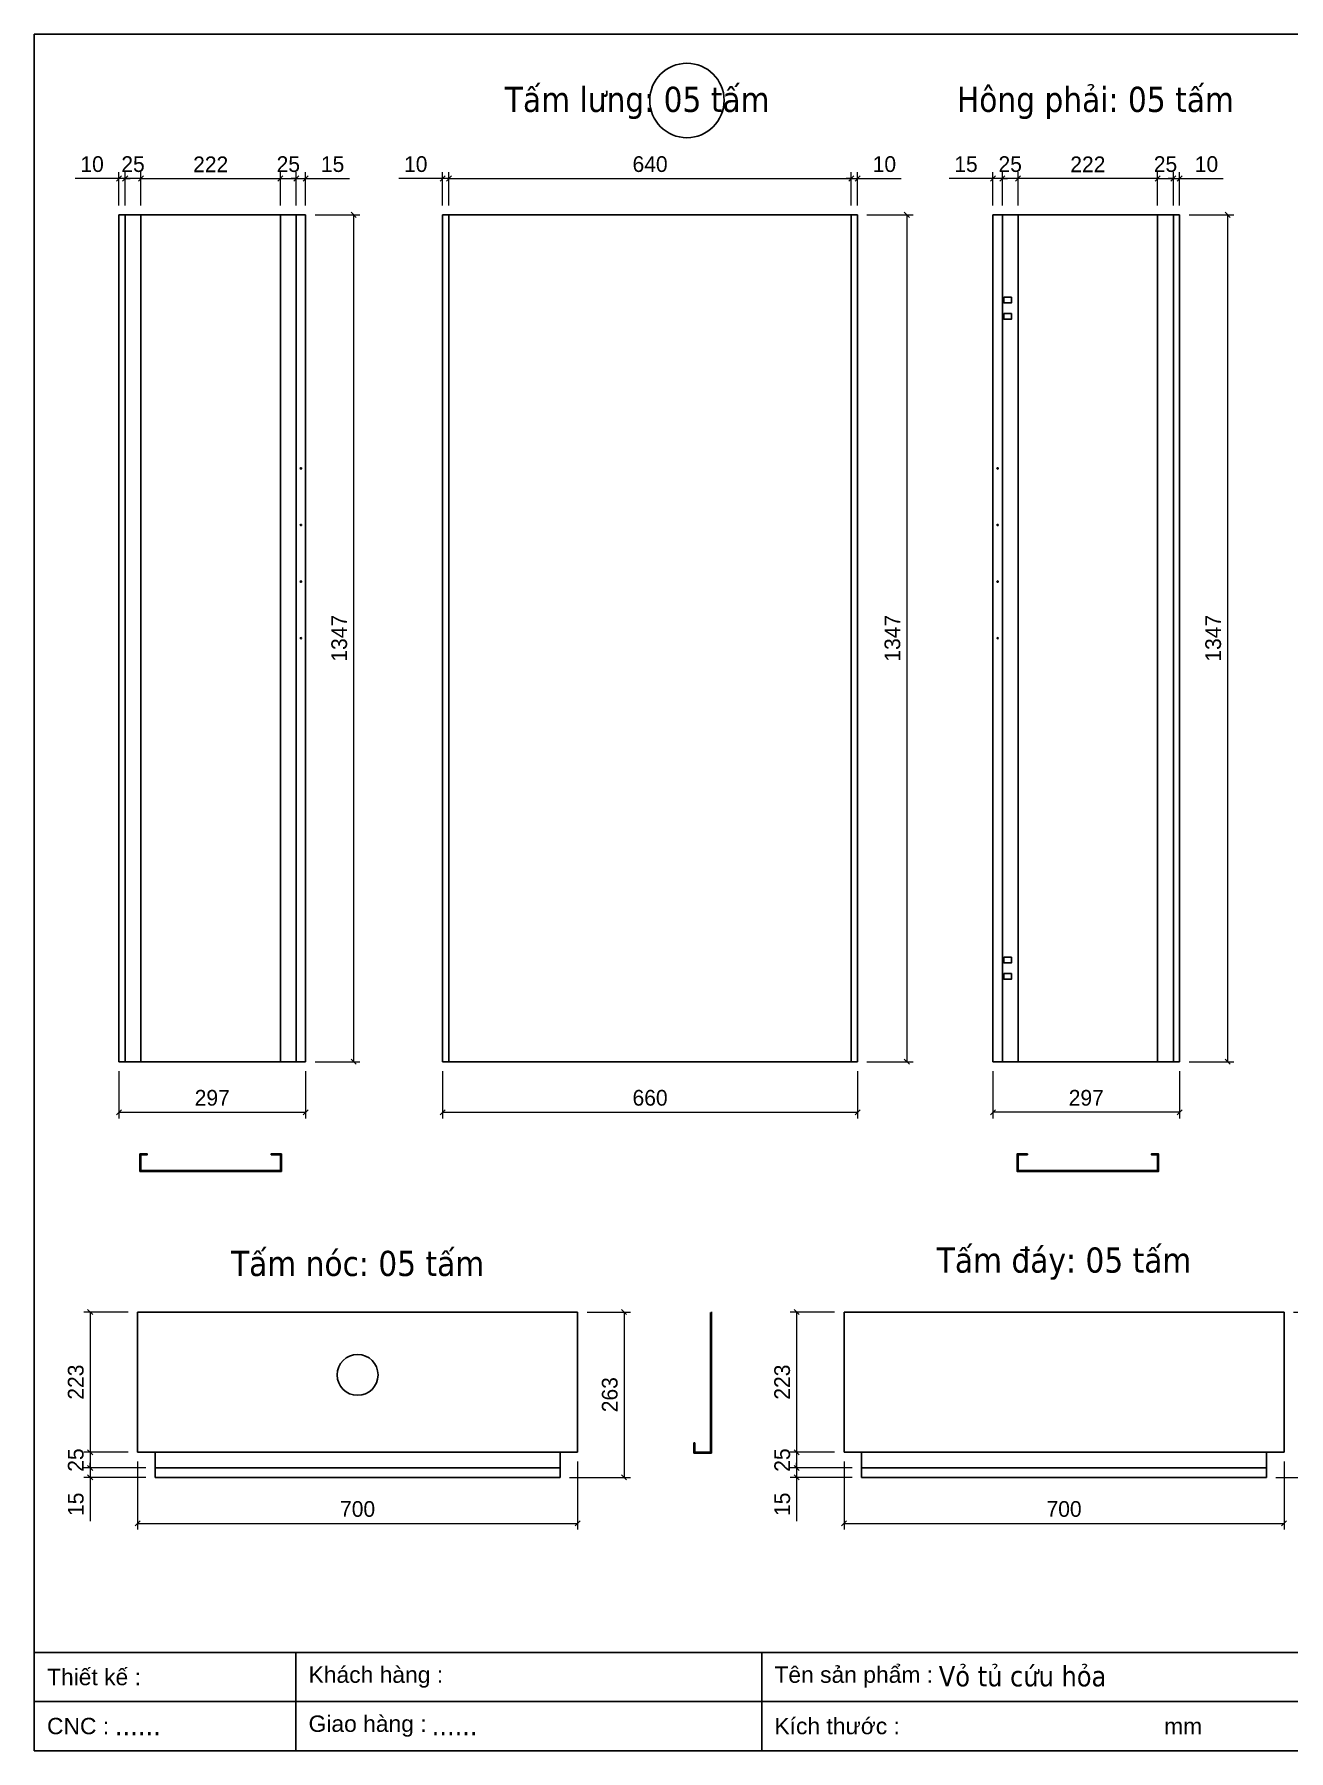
# Model space of a CAD drawing. Header units: millimetres. Extents: x 0 to 3861, y 0 to 2730.
# Drawn here: x 0 to 1995, y 0 to 2730 of the extents above; entities that cross this region are included whole.
import ezdxf
from ezdxf.enums import TextEntityAlignment as Align

# ---------------------------------------------------------------- set-up
doc = ezdxf.new("R2010")
doc.units = ezdxf.units.MM
doc.layers.add('DIM', color=253, linetype='Continuous')
doc.styles.add('Arial', font='arial.ttf')
doc.styles.add('Tahoma (Input Text)', font='tahoma.ttf')
doc.dimstyles.new('Dim-25', dxfattribs={"dimtxt": 25, "dimasz": 8, "dimexe": 10, "dimexo": 15, "dimgap": 10, "dimtad": 1, "dimdec": 0, "dimtxsty": 'Standard', "dimblk": 'OBLIQUE', "dimcen": 10, "dimclrd": 5, "dimclre": 5, "dimclrt": 3, "dimazin": 3, "dimtfac": 1, "dimtdec": 0, "dimtmove": 0, "dimatfit": 3, "dimldrblk": 'OBLIQUE', "dimlwd": 9, "dimlwe": 9})

# ---------------------------------------------------------------- blocks, each defined once
blk = doc.blocks.new('*D1')
at = {"color": 0, "linetype": 'ByBlock', "lineweight": -2}
for p, q in [((138.5, 1019.5), (130.5, 1011.5)), ((427.5, 1011.5), (435.5, 1019.5))]:
    blk.add_line(p, q, dxfattribs=at)
at = {"layer": 'Defpoints', "color": 0, "transparency": 16777216}
for p in [(134.5, 1095.9), (431.5, 1095.9), (431.5, 1015.5)]:
    blk.add_point(p, dxfattribs=at)
at = {"layer": 'DIM', "color": 5, "lineweight": 9, "transparency": 16777216}
for p, q in [((134.5, 1080.9), (134.5, 1005.5)), ((431.5, 1080.9), (431.5, 1005.5)), ((134.5, 1015.5), (431.5, 1015.5))]:
    blk.add_line(p, q, dxfattribs=at)
at = {"layer": 'DIM', "color": 3, "transparency": 16777216, "insert": (283, 1038.3), "char_height": 25, "attachment_point": 5}
blk.add_mtext('297', dxfattribs=at)
blk = doc.blocks.new('_Oblique')
at = {"color": 0, "linetype": 'ByBlock', "lineweight": -2}
blk.add_line((-0.5, -0.5), (0.5, 0.5), dxfattribs=at)
blk = doc.blocks.new('*D2')
at = {"color": 0, "linetype": 'ByBlock', "lineweight": -2}
for p, q in [((173.5, 2504.7), (165.5, 2496.7)), ((387.5, 2496.7), (395.5, 2504.7))]:
    blk.add_line(p, q, dxfattribs=at)
at = {"layer": 'Defpoints', "color": 0, "transparency": 16777216}
for p in [(391.5, 2500.7), (169.5, 2442.9), (391.5, 2442.9)]:
    blk.add_point(p, dxfattribs=at)
at = {"layer": 'DIM', "color": 5, "lineweight": 9, "transparency": 16777216}
for p, q in [((169.5, 2457.9), (169.5, 2510.7)), ((169.5, 2500.7), (391.5, 2500.7)), ((391.5, 2457.9), (391.5, 2510.7))]:
    blk.add_line(p, q, dxfattribs=at)
at = {"layer": 'DIM', "color": 3, "transparency": 16777216, "insert": (280.5, 2523.2), "char_height": 25, "attachment_point": 5}
blk.add_mtext('222', dxfattribs=at)
blk = doc.blocks.new('*D3')
at = {"color": 0, "linetype": 'ByBlock', "lineweight": -2}
for p, q in [((511.9, 2438.9), (503.9, 2446.9)), ((503.9, 1099.9), (511.9, 1091.9))]:
    blk.add_line(p, q, dxfattribs=at)
at = {"layer": 'Defpoints', "color": 0, "transparency": 16777216}
for p in [(431.5, 2442.9), (431.5, 1095.9), (507.9, 1095.9)]:
    blk.add_point(p, dxfattribs=at)
at = {"layer": 'DIM', "color": 5, "lineweight": 9, "transparency": 16777216}
for p, q in [((446.5, 2442.9), (517.9, 2442.9)), ((507.9, 2442.9), (507.9, 1095.9)), ((446.5, 1095.9), (517.9, 1095.9))]:
    blk.add_line(p, q, dxfattribs=at)
at = {"layer": 'DIM', "color": 3, "transparency": 16777216, "insert": (485.1, 1769.4), "char_height": 25, "attachment_point": 5, "rotation": 90}
blk.add_mtext('1347', dxfattribs=at)
blk = doc.blocks.new('*D4')
at = {"color": 0, "linetype": 'ByBlock', "lineweight": -2}
for p, q in [((395.5, 2504.7), (387.5, 2496.7)), ((412.5, 2496.7), (420.5, 2504.7))]:
    blk.add_line(p, q, dxfattribs=at)
at = {"layer": 'Defpoints', "color": 0, "transparency": 16777216}
for p in [(416.5, 2500.7), (391.5, 2442.9), (416.5, 2442.9)]:
    blk.add_point(p, dxfattribs=at)
at = {"layer": 'DIM', "color": 5, "lineweight": 9, "transparency": 16777216}
for p, q in [((391.5, 2457.9), (391.5, 2510.7)), ((391.5, 2500.7), (416.5, 2500.7)), ((416.5, 2457.9), (416.5, 2510.7))]:
    blk.add_line(p, q, dxfattribs=at)
at = {"layer": 'DIM', "color": 3, "transparency": 16777216, "insert": (404, 2523.4), "char_height": 25, "attachment_point": 5}
blk.add_mtext('25', dxfattribs=at)
blk = doc.blocks.new('*D5')
at = {"color": 0, "linetype": 'ByBlock', "lineweight": -2}
for p, q in [((412.5, 2496.7), (420.5, 2504.7)), ((435.5, 2504.7), (427.5, 2496.7))]:
    blk.add_line(p, q, dxfattribs=at)
at = {"layer": 'Defpoints', "color": 0, "transparency": 16777216}
for p in [(431.5, 2500.7), (416.5, 2442.9), (431.5, 2442.9)]:
    blk.add_point(p, dxfattribs=at)
at = {"layer": 'DIM', "color": 5, "lineweight": 9, "transparency": 16777216}
for p, q in [((416.5, 2500.7), (408.5, 2500.7)), ((416.5, 2457.9), (416.5, 2510.7)), ((416.5, 2500.7), (431.5, 2500.7)), ((431.5, 2457.9), (431.5, 2510.7)), ((431.5, 2500.7), (501.2, 2500.7))]:
    blk.add_line(p, q, dxfattribs=at)
at = {"layer": 'DIM', "color": 3, "transparency": 16777216, "insert": (474.4, 2523.4), "char_height": 25, "attachment_point": 5}
blk.add_mtext('15', dxfattribs=at)
blk = doc.blocks.new('*D6')
at = {"color": 0, "linetype": 'ByBlock', "lineweight": -2}
for p, q in [((148.5, 2504.7), (140.5, 2496.7)), ((165.5, 2496.7), (173.5, 2504.7))]:
    blk.add_line(p, q, dxfattribs=at)
at = {"layer": 'Defpoints', "color": 0, "transparency": 16777216}
for p in [(144.5, 2500.7), (144.5, 2442.9), (169.5, 2442.9)]:
    blk.add_point(p, dxfattribs=at)
at = {"layer": 'DIM', "color": 5, "lineweight": 9, "transparency": 16777216}
for p, q in [((144.5, 2457.9), (144.5, 2510.7)), ((169.5, 2500.7), (144.5, 2500.7)), ((169.5, 2457.9), (169.5, 2510.7))]:
    blk.add_line(p, q, dxfattribs=at)
at = {"layer": 'DIM', "color": 3, "transparency": 16777216, "insert": (157, 2523.4), "char_height": 25, "attachment_point": 5}
blk.add_mtext('25', dxfattribs=at)
blk = doc.blocks.new('*D7')
at = {"color": 0, "linetype": 'ByBlock', "lineweight": -2}
for p, q in [((130.5, 2496.7), (138.5, 2504.7)), ((148.5, 2504.7), (140.5, 2496.7))]:
    blk.add_line(p, q, dxfattribs=at)
at = {"layer": 'Defpoints', "color": 0, "transparency": 16777216}
for p in [(134.5, 2500.7), (134.5, 2442.9), (144.5, 2442.9)]:
    blk.add_point(p, dxfattribs=at)
at = {"layer": 'DIM', "color": 5, "lineweight": 9, "transparency": 16777216}
for p, q in [((134.5, 2500.7), (65.2, 2500.7)), ((134.5, 2457.9), (134.5, 2510.7)), ((144.5, 2500.7), (134.5, 2500.7)), ((144.5, 2457.9), (144.5, 2510.7)), ((144.5, 2500.7), (152.5, 2500.7))]:
    blk.add_line(p, q, dxfattribs=at)
at = {"layer": 'DIM', "color": 3, "transparency": 16777216, "insert": (91.9, 2523.4), "char_height": 25, "attachment_point": 5}
blk.add_mtext('10', dxfattribs=at)
blk = doc.blocks.new('*D8')
at = {"color": 0, "linetype": 'ByBlock', "lineweight": -2}
for p, q in [((1528.7, 1019.5), (1520.7, 1011.5)), ((1817.7, 1011.5), (1825.7, 1019.5))]:
    blk.add_line(p, q, dxfattribs=at)
at = {"layer": 'Defpoints', "color": 0, "transparency": 16777216}
for p in [(1524.7, 1095.9), (1821.7, 1095.9), (1524.7, 1015.5)]:
    blk.add_point(p, dxfattribs=at)
at = {"layer": 'DIM', "color": 5, "lineweight": 9, "transparency": 16777216}
for p, q in [((1524.7, 1080.9), (1524.7, 1005.5)), ((1821.7, 1080.9), (1821.7, 1005.5)), ((1821.7, 1015.5), (1524.7, 1015.5))]:
    blk.add_line(p, q, dxfattribs=at)
at = {"layer": 'DIM', "color": 3, "transparency": 16777216, "insert": (1673.2, 1038.3), "char_height": 25, "attachment_point": 5}
blk.add_mtext('297', dxfattribs=at)
blk = doc.blocks.new('*D9')
at = {"color": 0, "linetype": 'ByBlock', "lineweight": -2}
for p, q in [((1568.7, 2504.7), (1560.7, 2496.7)), ((1782.7, 2496.7), (1790.7, 2504.7))]:
    blk.add_line(p, q, dxfattribs=at)
at = {"layer": 'Defpoints', "color": 0, "transparency": 16777216}
for p in [(1564.7, 2500.7), (1564.7, 2442.9), (1786.7, 2442.9)]:
    blk.add_point(p, dxfattribs=at)
at = {"layer": 'DIM', "color": 5, "lineweight": 9, "transparency": 16777216}
for p, q in [((1564.7, 2457.9), (1564.7, 2510.7)), ((1786.7, 2500.7), (1564.7, 2500.7)), ((1786.7, 2457.9), (1786.7, 2510.7))]:
    blk.add_line(p, q, dxfattribs=at)
at = {"layer": 'DIM', "color": 3, "transparency": 16777216, "insert": (1675.7, 2523.2), "char_height": 25, "attachment_point": 5}
blk.add_mtext('222', dxfattribs=at)
blk = doc.blocks.new('*D10')
at = {"color": 0, "linetype": 'ByBlock', "lineweight": -2}
for p, q in [((1543.7, 2504.7), (1535.7, 2496.7)), ((1560.7, 2496.7), (1568.7, 2504.7))]:
    blk.add_line(p, q, dxfattribs=at)
at = {"layer": 'Defpoints', "color": 0, "transparency": 16777216}
for p in [(1539.7, 2500.7), (1539.7, 2442.9), (1564.7, 2442.9)]:
    blk.add_point(p, dxfattribs=at)
at = {"layer": 'DIM', "color": 5, "lineweight": 9, "transparency": 16777216}
for p, q in [((1539.7, 2457.9), (1539.7, 2510.7)), ((1564.7, 2500.7), (1539.7, 2500.7)), ((1564.7, 2457.9), (1564.7, 2510.7))]:
    blk.add_line(p, q, dxfattribs=at)
at = {"layer": 'DIM', "color": 3, "transparency": 16777216, "insert": (1552.2, 2523.4), "char_height": 25, "attachment_point": 5}
blk.add_mtext('25', dxfattribs=at)
blk = doc.blocks.new('*D11')
at = {"color": 0, "linetype": 'ByBlock', "lineweight": -2}
for p, q in [((1520.7, 2496.7), (1528.7, 2504.7)), ((1543.7, 2504.7), (1535.7, 2496.7))]:
    blk.add_line(p, q, dxfattribs=at)
at = {"layer": 'Defpoints', "color": 0, "transparency": 16777216}
for p in [(1524.7, 2500.7), (1524.7, 2442.9), (1539.7, 2442.9)]:
    blk.add_point(p, dxfattribs=at)
at = {"layer": 'DIM', "color": 5, "lineweight": 9, "transparency": 16777216}
for p, q in [((1524.7, 2500.7), (1455, 2500.7)), ((1524.7, 2457.9), (1524.7, 2510.7)), ((1539.7, 2500.7), (1524.7, 2500.7)), ((1539.7, 2457.9), (1539.7, 2510.7)), ((1539.7, 2500.7), (1547.7, 2500.7))]:
    blk.add_line(p, q, dxfattribs=at)
at = {"layer": 'DIM', "color": 3, "transparency": 16777216, "insert": (1481.9, 2523.4), "char_height": 25, "attachment_point": 5}
blk.add_mtext('15', dxfattribs=at)
blk = doc.blocks.new('*D12')
at = {"color": 0, "linetype": 'ByBlock', "lineweight": -2}
for p, q in [((1790.7, 2504.7), (1782.7, 2496.7)), ((1807.7, 2496.7), (1815.7, 2504.7))]:
    blk.add_line(p, q, dxfattribs=at)
at = {"layer": 'Defpoints', "color": 0, "transparency": 16777216}
for p in [(1811.7, 2500.7), (1786.7, 2442.9), (1811.7, 2442.9)]:
    blk.add_point(p, dxfattribs=at)
at = {"layer": 'DIM', "color": 5, "lineweight": 9, "transparency": 16777216}
for p, q in [((1786.7, 2457.9), (1786.7, 2510.7)), ((1786.7, 2500.7), (1811.7, 2500.7)), ((1811.7, 2457.9), (1811.7, 2510.7))]:
    blk.add_line(p, q, dxfattribs=at)
at = {"layer": 'DIM', "color": 3, "transparency": 16777216, "insert": (1799.2, 2523.4), "char_height": 25, "attachment_point": 5}
blk.add_mtext('25', dxfattribs=at)
blk = doc.blocks.new('*D13')
at = {"color": 0, "linetype": 'ByBlock', "lineweight": -2}
for p, q in [((1807.7, 2496.7), (1815.7, 2504.7)), ((1825.7, 2504.7), (1817.7, 2496.7))]:
    blk.add_line(p, q, dxfattribs=at)
at = {"layer": 'Defpoints', "color": 0, "transparency": 16777216}
for p in [(1821.7, 2500.7), (1811.7, 2442.9), (1821.7, 2442.9)]:
    blk.add_point(p, dxfattribs=at)
at = {"layer": 'DIM', "color": 5, "lineweight": 9, "transparency": 16777216}
for p, q in [((1811.7, 2500.7), (1803.7, 2500.7)), ((1811.7, 2457.9), (1811.7, 2510.7)), ((1811.7, 2500.7), (1821.7, 2500.7)), ((1821.7, 2457.9), (1821.7, 2510.7)), ((1821.7, 2500.7), (1891, 2500.7))]:
    blk.add_line(p, q, dxfattribs=at)
at = {"layer": 'DIM', "color": 3, "transparency": 16777216, "insert": (1864.4, 2523.4), "char_height": 25, "attachment_point": 5}
blk.add_mtext('10', dxfattribs=at)
blk = doc.blocks.new('*D14')
at = {"color": 0, "linetype": 'ByBlock', "lineweight": -2}
for p, q in [((1902, 2438.9), (1894, 2446.9)), ((1894, 1099.9), (1902, 1091.9))]:
    blk.add_line(p, q, dxfattribs=at)
at = {"layer": 'Defpoints', "color": 0, "transparency": 16777216}
for p in [(1821.7, 2442.9), (1821.7, 1095.9), (1898, 1095.9)]:
    blk.add_point(p, dxfattribs=at)
at = {"layer": 'DIM', "color": 5, "lineweight": 9, "transparency": 16777216}
for p, q in [((1836.7, 2442.9), (1908, 2442.9)), ((1898, 2442.9), (1898, 1095.9)), ((1836.7, 1095.9), (1908, 1095.9))]:
    blk.add_line(p, q, dxfattribs=at)
at = {"layer": 'DIM', "color": 3, "transparency": 16777216, "insert": (1875.2, 1769.4), "char_height": 25, "attachment_point": 5, "rotation": 90}
blk.add_mtext('1347', dxfattribs=at)
blk = doc.blocks.new('*D15')
at = {"color": 0, "linetype": 'ByBlock', "lineweight": -2}
for p, q in [((1391.8, 2438.9), (1383.8, 2446.9)), ((1383.8, 1099.9), (1391.8, 1091.9))]:
    blk.add_line(p, q, dxfattribs=at)
at = {"layer": 'Defpoints', "color": 0, "transparency": 16777216}
for p in [(1309.4, 2442.9), (1309.4, 1095.9), (1387.8, 1095.9)]:
    blk.add_point(p, dxfattribs=at)
at = {"layer": 'DIM', "color": 5, "lineweight": 9, "transparency": 16777216}
for p, q in [((1324.4, 2442.9), (1397.8, 2442.9)), ((1387.8, 2442.9), (1387.8, 1095.9)), ((1324.4, 1095.9), (1397.8, 1095.9))]:
    blk.add_line(p, q, dxfattribs=at)
at = {"layer": 'DIM', "color": 3, "transparency": 16777216, "insert": (1365, 1769.4), "char_height": 25, "attachment_point": 5, "rotation": 90}
blk.add_mtext('1347', dxfattribs=at)
blk = doc.blocks.new('*D16')
at = {"color": 0, "linetype": 'ByBlock', "lineweight": -2}
for p, q in [((653.4, 1019.5), (645.4, 1011.5)), ((1305.4, 1011.5), (1313.4, 1019.5))]:
    blk.add_line(p, q, dxfattribs=at)
at = {"layer": 'Defpoints', "color": 0, "transparency": 16777216}
for p in [(649.4, 1095.9), (1309.4, 1095.9), (1309.4, 1015.5)]:
    blk.add_point(p, dxfattribs=at)
at = {"layer": 'DIM', "color": 5, "lineweight": 9, "transparency": 16777216}
for p, q in [((649.4, 1080.9), (649.4, 1005.5)), ((1309.4, 1080.9), (1309.4, 1005.5)), ((649.4, 1015.5), (1309.4, 1015.5))]:
    blk.add_line(p, q, dxfattribs=at)
at = {"layer": 'DIM', "color": 3, "transparency": 16777216, "insert": (979.4, 1038.3), "char_height": 25, "attachment_point": 5}
blk.add_mtext('660', dxfattribs=at)
blk = doc.blocks.new('*D17')
at = {"color": 0, "linetype": 'ByBlock', "lineweight": -2}
for p, q in [((663.4, 2504.7), (655.4, 2496.7)), ((1295.4, 2496.7), (1303.4, 2504.7))]:
    blk.add_line(p, q, dxfattribs=at)
at = {"layer": 'Defpoints', "color": 0, "transparency": 16777216}
for p in [(1299.4, 2500.7), (659.4, 2442.9), (1299.4, 2442.9)]:
    blk.add_point(p, dxfattribs=at)
at = {"layer": 'DIM', "color": 5, "lineweight": 9, "transparency": 16777216}
for p, q in [((659.4, 2457.9), (659.4, 2510.7)), ((659.4, 2500.7), (1299.4, 2500.7)), ((1299.4, 2457.9), (1299.4, 2510.7))]:
    blk.add_line(p, q, dxfattribs=at)
at = {"layer": 'DIM', "color": 3, "transparency": 16777216, "insert": (979.4, 2523.4), "char_height": 25, "attachment_point": 5}
blk.add_mtext('640', dxfattribs=at)
blk = doc.blocks.new('*D18')
at = {"color": 0, "linetype": 'ByBlock', "lineweight": -2}
for p, q in [((1295.4, 2496.7), (1303.4, 2504.7)), ((1313.4, 2504.7), (1305.4, 2496.7))]:
    blk.add_line(p, q, dxfattribs=at)
at = {"layer": 'Defpoints', "color": 0, "transparency": 16777216}
for p in [(1309.4, 2500.7), (1299.4, 2442.9), (1309.4, 2442.9)]:
    blk.add_point(p, dxfattribs=at)
at = {"layer": 'DIM', "color": 5, "lineweight": 9, "transparency": 16777216}
for p, q in [((1299.4, 2500.7), (1291.4, 2500.7)), ((1299.4, 2457.9), (1299.4, 2510.7)), ((1299.4, 2500.7), (1309.4, 2500.7)), ((1309.4, 2457.9), (1309.4, 2510.7)), ((1309.4, 2500.7), (1378.8, 2500.7))]:
    blk.add_line(p, q, dxfattribs=at)
at = {"layer": 'DIM', "color": 3, "transparency": 16777216, "insert": (1352.1, 2523.4), "char_height": 25, "attachment_point": 5}
blk.add_mtext('10', dxfattribs=at)
blk = doc.blocks.new('*D19')
at = {"color": 0, "linetype": 'ByBlock', "lineweight": -2}
for p, q in [((645.4, 2496.7), (653.4, 2504.7)), ((663.4, 2504.7), (655.4, 2496.7))]:
    blk.add_line(p, q, dxfattribs=at)
at = {"layer": 'Defpoints', "color": 0, "transparency": 16777216}
for p in [(649.4, 2500.7), (649.4, 2442.9), (659.4, 2442.9)]:
    blk.add_point(p, dxfattribs=at)
at = {"layer": 'DIM', "color": 5, "lineweight": 9, "transparency": 16777216}
for p, q in [((649.4, 2500.7), (580, 2500.7)), ((649.4, 2457.9), (649.4, 2510.7)), ((659.4, 2500.7), (649.4, 2500.7)), ((659.4, 2457.9), (659.4, 2510.7)), ((659.4, 2500.7), (667.4, 2500.7))]:
    blk.add_line(p, q, dxfattribs=at)
at = {"layer": 'DIM', "color": 3, "transparency": 16777216, "insert": (606.7, 2523.4), "char_height": 25, "attachment_point": 5}
blk.add_mtext('10', dxfattribs=at)
blk = doc.blocks.new('*D20')
at = {"color": 0, "linetype": 'ByBlock', "lineweight": -2}
for p, q in [((942.1, 693.7), (934.1, 701.7)), ((934.1, 438.7), (942.1, 430.7))]:
    blk.add_line(p, q, dxfattribs=at)
at = {"layer": 'Defpoints', "color": 0, "transparency": 16777216}
for p in [(864.2, 697.7), (836.2, 434.7), (938.1, 434.7)]:
    blk.add_point(p, dxfattribs=at)
at = {"layer": 'DIM', "color": 5, "lineweight": 9, "transparency": 16777216}
for p, q in [((879.2, 697.7), (948.1, 697.7)), ((938.1, 697.7), (938.1, 434.7)), ((851.2, 434.7), (948.1, 434.7))]:
    blk.add_line(p, q, dxfattribs=at)
at = {"layer": 'DIM', "color": 3, "transparency": 16777216, "insert": (915.4, 566.2), "char_height": 25, "attachment_point": 5, "rotation": 90}
blk.add_mtext('263', dxfattribs=at)
blk = doc.blocks.new('*D21')
at = {"color": 0, "linetype": 'ByBlock', "lineweight": -2}
for p, q in [((168.2, 365.6), (160.2, 357.6)), ((860.2, 357.6), (868.2, 365.6))]:
    blk.add_line(p, q, dxfattribs=at)
at = {"layer": 'Defpoints', "color": 0, "transparency": 16777216}
for p in [(164.2, 474.7), (864.2, 474.7), (864.2, 361.6)]:
    blk.add_point(p, dxfattribs=at)
at = {"layer": 'DIM', "color": 5, "lineweight": 9, "transparency": 16777216}
for p, q in [((164.2, 459.7), (164.2, 351.6)), ((864.2, 459.7), (864.2, 351.6)), ((164.2, 361.6), (864.2, 361.6))]:
    blk.add_line(p, q, dxfattribs=at)
at = {"layer": 'DIM', "color": 3, "transparency": 16777216, "insert": (514.2, 384.3), "char_height": 25, "attachment_point": 5}
blk.add_mtext('700', dxfattribs=at)
blk = doc.blocks.new('*D22')
at = {"color": 0, "linetype": 'ByBlock', "lineweight": -2}
for p, q in [((92.8, 693.7), (84.8, 701.7)), ((84.8, 478.7), (92.8, 470.7))]:
    blk.add_line(p, q, dxfattribs=at)
at = {"layer": 'Defpoints', "color": 0, "transparency": 16777216}
for p in [(164.2, 697.7), (88.8, 474.7), (164.2, 474.7)]:
    blk.add_point(p, dxfattribs=at)
at = {"layer": 'DIM', "color": 5, "lineweight": 9, "transparency": 16777216}
for p, q in [((149.2, 697.7), (78.8, 697.7)), ((88.8, 697.7), (88.8, 474.7)), ((149.2, 474.7), (78.8, 474.7))]:
    blk.add_line(p, q, dxfattribs=at)
at = {"layer": 'DIM', "color": 3, "transparency": 16777216, "insert": (66, 586.2), "char_height": 25, "attachment_point": 5, "rotation": 90}
blk.add_mtext('223', dxfattribs=at)
blk = doc.blocks.new('*D23')
at = {"color": 0, "linetype": 'ByBlock', "lineweight": -2}
for p, q in [((92.8, 470.7), (84.8, 478.7)), ((84.8, 453.7), (92.8, 445.7))]:
    blk.add_line(p, q, dxfattribs=at)
at = {"layer": 'Defpoints', "color": 0, "transparency": 16777216}
for p in [(164.2, 474.7), (88.8, 449.7), (192.2, 449.7)]:
    blk.add_point(p, dxfattribs=at)
at = {"layer": 'DIM', "color": 5, "lineweight": 9, "transparency": 16777216}
for p, q in [((149.2, 474.7), (78.8, 474.7)), ((88.8, 474.7), (88.8, 449.7)), ((177.2, 449.7), (78.8, 449.7))]:
    blk.add_line(p, q, dxfattribs=at)
at = {"layer": 'DIM', "color": 3, "transparency": 16777216, "insert": (66, 462.2), "char_height": 25, "attachment_point": 5, "rotation": 90}
blk.add_mtext('25', dxfattribs=at)
blk = doc.blocks.new('*D24')
at = {"color": 0, "linetype": 'ByBlock', "lineweight": -2}
for p, q in [((84.8, 453.7), (92.8, 445.7)), ((92.8, 430.7), (84.8, 438.7))]:
    blk.add_line(p, q, dxfattribs=at)
at = {"layer": 'Defpoints', "color": 0, "transparency": 16777216}
for p in [(192.2, 449.7), (88.8, 434.7), (192.2, 434.7)]:
    blk.add_point(p, dxfattribs=at)
at = {"layer": 'DIM', "color": 5, "lineweight": 9, "transparency": 16777216}
for p, q in [((177.2, 449.7), (78.8, 449.7)), ((88.8, 449.7), (88.8, 457.7)), ((88.8, 449.7), (88.8, 434.7)), ((177.2, 434.7), (78.8, 434.7)), ((88.8, 434.7), (88.8, 365.1))]:
    blk.add_line(p, q, dxfattribs=at)
at = {"layer": 'DIM', "color": 3, "transparency": 16777216, "insert": (66, 391.9), "char_height": 25, "attachment_point": 5, "rotation": 90}
blk.add_mtext('15', dxfattribs=at)
blk = doc.blocks.new('*D25')
at = {"color": 0, "linetype": 'ByBlock', "lineweight": -2}
for p, q in [((2065.8, 693.7), (2057.8, 701.7)), ((2057.8, 438.7), (2065.8, 430.7))]:
    blk.add_line(p, q, dxfattribs=at)
at = {"layer": 'Defpoints', "color": 0, "transparency": 16777216}
for p in [(1987.9, 697.7), (1959.9, 434.7), (2061.8, 434.7)]:
    blk.add_point(p, dxfattribs=at)
at = {"layer": 'DIM', "color": 5, "lineweight": 9, "transparency": 16777216}
for p, q in [((2002.9, 697.7), (2071.8, 697.7)), ((2061.8, 697.7), (2061.8, 434.7)), ((1974.9, 434.7), (2071.8, 434.7))]:
    blk.add_line(p, q, dxfattribs=at)
at = {"layer": 'DIM', "color": 3, "transparency": 16777216, "insert": (2039, 566.2), "char_height": 25, "attachment_point": 5, "rotation": 90}
blk.add_mtext('263', dxfattribs=at)
blk = doc.blocks.new('*D26')
at = {"color": 0, "linetype": 'ByBlock', "lineweight": -2}
for p, q in [((1291.9, 365.6), (1283.9, 357.6)), ((1983.9, 357.6), (1991.9, 365.6))]:
    blk.add_line(p, q, dxfattribs=at)
at = {"layer": 'Defpoints', "color": 0, "transparency": 16777216}
for p in [(1287.9, 474.7), (1987.9, 474.7), (1987.9, 361.6)]:
    blk.add_point(p, dxfattribs=at)
at = {"layer": 'DIM', "color": 5, "lineweight": 9, "transparency": 16777216}
for p, q in [((1287.9, 459.7), (1287.9, 351.6)), ((1987.9, 459.7), (1987.9, 351.6)), ((1287.9, 361.6), (1987.9, 361.6))]:
    blk.add_line(p, q, dxfattribs=at)
at = {"layer": 'DIM', "color": 3, "transparency": 16777216, "insert": (1637.9, 384.3), "char_height": 25, "attachment_point": 5}
blk.add_mtext('700', dxfattribs=at)
blk = doc.blocks.new('*D27')
at = {"color": 0, "linetype": 'ByBlock', "lineweight": -2}
for p, q in [((1216.4, 693.7), (1208.4, 701.7)), ((1208.4, 478.7), (1216.4, 470.7))]:
    blk.add_line(p, q, dxfattribs=at)
at = {"layer": 'Defpoints', "color": 0, "transparency": 16777216}
for p in [(1287.9, 697.7), (1212.4, 474.7), (1287.9, 474.7)]:
    blk.add_point(p, dxfattribs=at)
at = {"layer": 'DIM', "color": 5, "lineweight": 9, "transparency": 16777216}
for p, q in [((1272.9, 697.7), (1202.4, 697.7)), ((1212.4, 697.7), (1212.4, 474.7)), ((1272.9, 474.7), (1202.4, 474.7))]:
    blk.add_line(p, q, dxfattribs=at)
at = {"layer": 'DIM', "color": 3, "transparency": 16777216, "insert": (1189.6, 586.2), "char_height": 25, "attachment_point": 5, "rotation": 90}
blk.add_mtext('223', dxfattribs=at)
blk = doc.blocks.new('*D28')
at = {"color": 0, "linetype": 'ByBlock', "lineweight": -2}
for p, q in [((1216.4, 470.7), (1208.4, 478.7)), ((1208.4, 453.7), (1216.4, 445.7))]:
    blk.add_line(p, q, dxfattribs=at)
at = {"layer": 'Defpoints', "color": 0, "transparency": 16777216}
for p in [(1287.9, 474.7), (1212.4, 449.7), (1315.9, 449.7)]:
    blk.add_point(p, dxfattribs=at)
at = {"layer": 'DIM', "color": 5, "lineweight": 9, "transparency": 16777216}
for p, q in [((1272.9, 474.7), (1202.4, 474.7)), ((1212.4, 474.7), (1212.4, 449.7)), ((1300.9, 449.7), (1202.4, 449.7))]:
    blk.add_line(p, q, dxfattribs=at)
at = {"layer": 'DIM', "color": 3, "transparency": 16777216, "insert": (1189.7, 462.2), "char_height": 25, "attachment_point": 5, "rotation": 90}
blk.add_mtext('25', dxfattribs=at)
blk = doc.blocks.new('*D29')
at = {"color": 0, "linetype": 'ByBlock', "lineweight": -2}
for p, q in [((1208.4, 453.7), (1216.4, 445.7)), ((1216.4, 430.7), (1208.4, 438.7))]:
    blk.add_line(p, q, dxfattribs=at)
at = {"layer": 'Defpoints', "color": 0, "transparency": 16777216}
for p in [(1315.9, 449.7), (1212.4, 434.7), (1315.9, 434.7)]:
    blk.add_point(p, dxfattribs=at)
at = {"layer": 'DIM', "color": 5, "lineweight": 9, "transparency": 16777216}
for p, q in [((1300.9, 449.7), (1202.4, 449.7)), ((1212.4, 449.7), (1212.4, 457.7)), ((1212.4, 449.7), (1212.4, 434.7)), ((1300.9, 434.7), (1202.4, 434.7)), ((1212.4, 434.7), (1212.4, 365.1))]:
    blk.add_line(p, q, dxfattribs=at)
at = {"layer": 'DIM', "color": 3, "transparency": 16777216, "insert": (1189.7, 391.9), "char_height": 25, "attachment_point": 5, "rotation": 90}
blk.add_mtext('15', dxfattribs=at)
blk = doc.blocks.new('khungtenAsean2')
at = {"color": 7}
for p, q in [((2970, -1980), (0, -1980)), ((320, -1980), (320, -2100)), ((890, -1980), (890, -2100)), ((1680, -1980), (1680, -2100)), ((2020, -1980), (2020, -2100)), ((2860, -1980), (2860, -2100)), ((2128.3, -2005), (2128.3, -2075)), ((2020, -2040), (0, -2040))]:
    blk.add_line(p, q, dxfattribs=at)
blk.add_lwpolyline([(0, 0), (2970, 0), (2970, -2100), (0, -2100)], close=True, dxfattribs=at)
at = {"color": 2, "char_height": 20, "style": 'Arial'}
for s, insert, width, attachment_point in [('  Tên sản phẩm :', (890, -2010), 917.634, 4), ('  Số lượng :', (1680, -2010), 917.634, 4), ('  Thiết kế :', (0, -2010), 917.634, 4), ('  Khách hàng :', (320, -2010), 917.634, 4), ('cái', (1947.6, -2010), 917.634, 4), ('Thông\\Ptin :', (2074.2, -2040), 108.311, 5), ('Tờ', (2915, -2010), 110, 5), ('  Giao hàng :', (320, -2070), 917.634, 4), ('  Loại tôn :', (1680, -2070), 917.634, 4), ('  CNC :', (0, -2070), 917.634, 4), ('  Kích thước :', (890, -2070), 917.634, 4), ('mm', (1382.3, -2070), 917.634, 4), ('mm', (1936.9, -2070), 917.634, 4)]:
    blk.add_mtext(s, dxfattribs=dict(at, insert=insert, width=width, attachment_point=attachment_point))
at = {"color": 1, "style": 'Tahoma (Input Text)', "flags": 8}
for tag, p in [('#03', (506.6, -2019.3)), ('#01', (137.1, -2021.3)), ('#05', (1106.6, -2021.3)), ('#07', (1834.7, -2021.3)), ('#09', (2146.7, -2021.3)), ('#02', (98.5, -2081.3)), ('#04', (486.1, -2081.3)), ('#06', (1065.3, -2081.3)), ('#08', (1817.4, -2081.3)), ('#10', (2146.7, -2081.3))]:
    blk.add_attdef(tag, p, '', height=25, dxfattribs=at)
blk.add_attdef('#11', text='', height=25, dxfattribs=at).set_placement((2915, -2067.3), align=Align.CENTER)

msp = doc.modelspace()

# ---------------------------------------------------------------- linework, layer by layer
for p, q in [((134.5, 1095.9), (134.5, 2442.9)), ((134.5, 2442.9), (431.5, 2442.9)), ((144.5, 1095.9), (144.5, 2442.9)), ((169.5, 1095.9), (169.5, 2442.9)), ((391.5, 2442.9), (391.5, 1095.9)), ((416.5, 2442.9), (416.5, 1095.9)), ((431.5, 2442.9), (431.5, 1095.9)), ((649.4, 2442.9), (1309.4, 2442.9)), ((649.4, 1095.9), (649.4, 2442.9)), ((659.4, 1095.9), (659.4, 2442.9)), ((1299.4, 2442.9), (1299.4, 1095.9)), ((1309.4, 2442.9), (1309.4, 1095.9)), ((1524.7, 2442.9), (1524.7, 1095.9)), ((1821.7, 2442.9), (1524.7, 2442.9)), ((1539.7, 2442.9), (1539.7, 1095.9)), ((1564.7, 2442.9), (1564.7, 1095.9)), ((1786.7, 1095.9), (1786.7, 2442.9)), ((1811.7, 1095.9), (1811.7, 2442.9)), ((1821.7, 1095.9), (1821.7, 2442.9)), ((431.5, 1095.9), (134.5, 1095.9)), ((1309.4, 1095.9), (649.4, 1095.9)), ((1524.7, 1095.9), (1821.7, 1095.9)), ((164.2, 697.7), (864.2, 697.7)), ((164.2, 474.7), (164.2, 697.7)), ((864.2, 697.7), (864.2, 474.7)), ((1287.9, 697.7), (1987.9, 697.7)), ((1287.9, 474.7), (1287.9, 697.7)), ((1987.9, 697.7), (1987.9, 474.7)), ((864.2, 474.7), (164.2, 474.7)), ((192.2, 434.7), (192.2, 474.7)), ((836.2, 474.7), (836.2, 434.7)), ((1987.9, 474.7), (1287.9, 474.7)), ((1315.9, 434.7), (1315.9, 474.7)), ((1959.9, 474.7), (1959.9, 434.7)), ((836.2, 449.7), (192.2, 449.7)), ((1959.9, 449.7), (1315.9, 449.7)), ((836.2, 434.7), (192.2, 434.7)), ((1959.9, 434.7), (1315.9, 434.7))]:
    msp.add_line(p, q)
at = {"color": 7}
for p, q in [((1075.4, 474.7), (1075.4, 696.7)), ((1076.9, 698.2), (1076.9, 473.2)), ((1048.9, 473.2), (1048.9, 489.7)), ((1048.9, 489.7), (1050.4, 489.7)), ((1076.9, 473.2), (1048.9, 473.2)), ((1050.4, 489.7), (1050.4, 474.7)), ((1050.4, 474.7), (1075.4, 474.7))]:
    msp.add_line(p, q, dxfattribs=at)
at = {"color": 2}
for points in [[(1542.2, 2311.9), (1554.2, 2311.9), (1554.2, 2302.9), (1542.2, 2302.9)], [(1542.2, 2285.9), (1554.2, 2285.9), (1554.2, 2276.9), (1542.2, 2276.9)], [(1542.2, 1261.9), (1554.2, 1261.9), (1554.2, 1252.9), (1542.2, 1252.9)], [(1542.2, 1235.9), (1554.2, 1235.9), (1554.2, 1226.9), (1542.2, 1226.9)]]:
    msp.add_lwpolyline(points, close=True, dxfattribs=at)
at = {"color": 7}
for points in [[(376.5, 947.8), (391.5, 947.8), (391.5, 922.8), (169.5, 922.8), (169.5, 947.8), (179.5, 947.8), (179.5, 949.3), (168, 949.3), (168, 921.3), (393, 921.3), (393, 949.3), (376.5, 949.3)], [(1579.7, 947.8), (1564.7, 947.8), (1564.7, 922.8), (1786.7, 922.8), (1786.7, 947.8), (1776.7, 947.8), (1776.7, 949.3), (1788.2, 949.3), (1788.2, 921.3), (1563.2, 921.3), (1563.2, 949.3), (1579.7, 949.3)]]:
    msp.add_lwpolyline(points, close=True, dxfattribs=at)
at = {"color": 2}
for centre, radius in [((1038, 2624.8), 59.2), ((424, 2039.5), 1), ((1532.2, 2039.5), 1), ((424, 1949.5), 1), ((1532.2, 1949.5), 1), ((424, 1859.5), 1), ((1532.2, 1859.5), 1), ((424, 1769.5), 1), ((1532.2, 1769.5), 1), ((514.2, 597.7), 32.5)]:
    msp.add_circle(centre, radius, dxfattribs=at)

# ---------------------------------------------------------------- block references
at = {"color": 7}
ref = msp.add_blockref('khungtenAsean2', (0, 2730), dxfattribs=dict(at, xscale=1.299999999813735, yscale=1.299999999813735, zscale=1.299999999813735))
ref.add_attrib('#11', '......', dxfattribs={"color": 1, "height": 32.5, "style": 'Tahoma (Input Text)'}).set_placement((3789.5, 42.4), align=Align.CENTER)
ref.add_attrib('#09', 'Sơn màu đỏ', (2790.7, 102.3), dxfattribs={"color": 1, "height": 32.5, "style": 'Tahoma (Input Text)'})
ref.add_attrib('#10', '......', (2790.7, 24.3), dxfattribs={"color": 1, "height": 32.5, "style": 'Tahoma (Input Text)'})
ref.add_attrib('#08', '1.5', (2362.7, 24.3), dxfattribs={"color": 1, "height": 32.5, "style": 'Tahoma (Input Text)'})
ref.add_attrib('#07', '0', (2385.1, 102.3), dxfattribs={"color": 1, "height": 32.5, "style": 'Tahoma (Input Text)'})
ref.add_attrib('#05', 'Vỏ tủ cứu hỏa', (1438.6, 102.3), dxfattribs={"color": 1, "height": 32.5, "style": 'Tahoma (Input Text)'})
ref.add_attrib('#04', '......', (631.9, 24.3), dxfattribs={"color": 1, "height": 32.5, "style": 'Tahoma (Input Text)'})
ref.add_attrib('#02', '......', (128, 24.3), dxfattribs={"color": 1, "height": 32.5, "style": 'Tahoma (Input Text)'})

# ---------------------------------------------------------------- texts
at = {"char_height": 40, "width": 921.674, "attachment_point": 5}
for s, insert in [('{\\fTahoma|b0|i0|c0|p34;Tấm lưng: 05 tấm}', (958.9, 2620.9)), ('{\\fTahoma|b0|i0|c0|p34;Hông phải: 05 tấm}', (1687.7, 2620.9)), ('{\\fTahoma|b0|i0|c0|p34;Tấm nóc: 05 tấm}', (514.2, 774.7)), ('{\\fTahoma|b0|i0|c0|p34;Tấm đáy: 05 tấm}', (1637.9, 774.7))]:
    msp.add_mtext(s, dxfattribs=dict(at, insert=insert))

# ---------------------------------------------------------------- dimensions: what is measured, and where the dimension line sits
at = {"layer": 'DIM'}
for base, p1, p2, angle, picture, middle in [((134.5, 2500.7), (144.5, 2442.9), (134.5, 2442.9), 180, '*D7', (91.9, 2523.4)), ((649.4, 2500.7), (659.4, 2442.9), (649.4, 2442.9), 180, '*D19', (606.7, 2523.4)), ((1524.7, 2500.7), (1539.7, 2442.9), (1524.7, 2442.9), 180, '*D11', (1481.9, 2523.4)), ((1564.7, 2500.7), (1786.7, 2442.9), (1564.7, 2442.9), 180, '*D9', (1675.7, 2523.2)), ((507.9, 1095.9), (431.5, 2442.9), (431.5, 1095.9), 90, '*D3', (485.1, 1769.4)), ((1387.8, 1095.9), (1309.4, 2442.9), (1309.4, 1095.9), 90, '*D15', (1365, 1769.4)), ((1898, 1095.9), (1821.7, 2442.9), (1821.7, 1095.9), 90, '*D14', (1875.2, 1769.4)), ((1524.7, 1015.5), (1821.7, 1095.9), (1524.7, 1095.9), 180, '*D8', (1673.2, 1038.3)), ((88.8, 474.7), (164.2, 697.7), (164.2, 474.7), 90, '*D22', (66, 586.2)), ((938.1, 434.7), (864.2, 697.7), (836.2, 434.7), 90, '*D20', (915.4, 566.2)), ((1212.4, 474.7), (1287.9, 697.7), (1287.9, 474.7), 90, '*D27', (1189.6, 586.2)), ((2061.8, 434.7), (1987.9, 697.7), (1959.9, 434.7), 90, '*D25', (2039, 566.2)), ((88.8, 434.7), (192.2, 449.7), (192.2, 434.7), 90, '*D24', (66, 391.9)), ((1212.4, 434.7), (1315.9, 449.7), (1315.9, 434.7), 90, '*D29', (1189.7, 391.9))]:
    dim = msp.add_linear_dim(base=base, p1=p1, p2=p2, angle=angle, dimstyle='Dim-25', dxfattribs=at)
    dim.commit()
    dim.dimension.update_dxf_attribs({"geometry": picture, "text_midpoint": middle})
for base, p1, p2, angle, picture, middle in [((144.5, 2500.7), (169.5, 2442.9), (144.5, 2442.9), 180, '*D6', (157, 2500.7)), ((1539.7, 2500.7), (1564.7, 2442.9), (1539.7, 2442.9), 180, '*D10', (1552.2, 2500.7)), ((88.8, 449.7), (164.2, 474.7), (192.2, 449.7), 90, '*D23', (88.8, 462.2)), ((1212.4, 449.7), (1287.9, 474.7), (1315.9, 449.7), 90, '*D28', (1212.4, 462.2))]:
    dim = msp.add_linear_dim(base=base, p1=p1, p2=p2, angle=angle, dimstyle='Dim-25', dxfattribs=at)
    dim.commit()
    dim.dimension.update_dxf_attribs({"geometry": picture, "text_midpoint": middle, "dimtype": 160})
for base, p1, p2, picture, middle in [((391.5, 2500.7), (169.5, 2442.9), (391.5, 2442.9), '*D2', (280.5, 2523.2)), ((431.5, 2500.7), (416.5, 2442.9), (431.5, 2442.9), '*D5', (474.4, 2523.4)), ((1299.4, 2500.7), (659.4, 2442.9), (1299.4, 2442.9), '*D17', (979.4, 2523.4)), ((1309.4, 2500.7), (1299.4, 2442.9), (1309.4, 2442.9), '*D18', (1352.1, 2523.4)), ((1821.7, 2500.7), (1811.7, 2442.9), (1821.7, 2442.9), '*D13', (1864.4, 2523.4)), ((431.5, 1015.5), (134.5, 1095.9), (431.5, 1095.9), '*D1', (283, 1038.3)), ((1309.4, 1015.5), (649.4, 1095.9), (1309.4, 1095.9), '*D16', (979.4, 1038.3)), ((864.2, 361.6), (164.2, 474.7), (864.2, 474.7), '*D21', (514.2, 384.3)), ((1987.9, 361.6), (1287.9, 474.7), (1987.9, 474.7), '*D26', (1637.9, 384.3))]:
    dim = msp.add_linear_dim(base=base, p1=p1, p2=p2, dimstyle='Dim-25', dxfattribs=at)
    dim.commit()
    dim.dimension.update_dxf_attribs({"geometry": picture, "text_midpoint": middle})
for base, p1, p2, picture, middle in [((416.5, 2500.7), (391.5, 2442.9), (416.5, 2442.9), '*D4', (404, 2500.7)), ((1811.7, 2500.7), (1786.7, 2442.9), (1811.7, 2442.9), '*D12', (1799.2, 2500.7))]:
    dim = msp.add_linear_dim(base=base, p1=p1, p2=p2, dimstyle='Dim-25', dxfattribs=at)
    dim.commit()
    dim.dimension.update_dxf_attribs({"geometry": picture, "text_midpoint": middle, "dimtype": 160})

doc.saveas('drawing.dxf')
